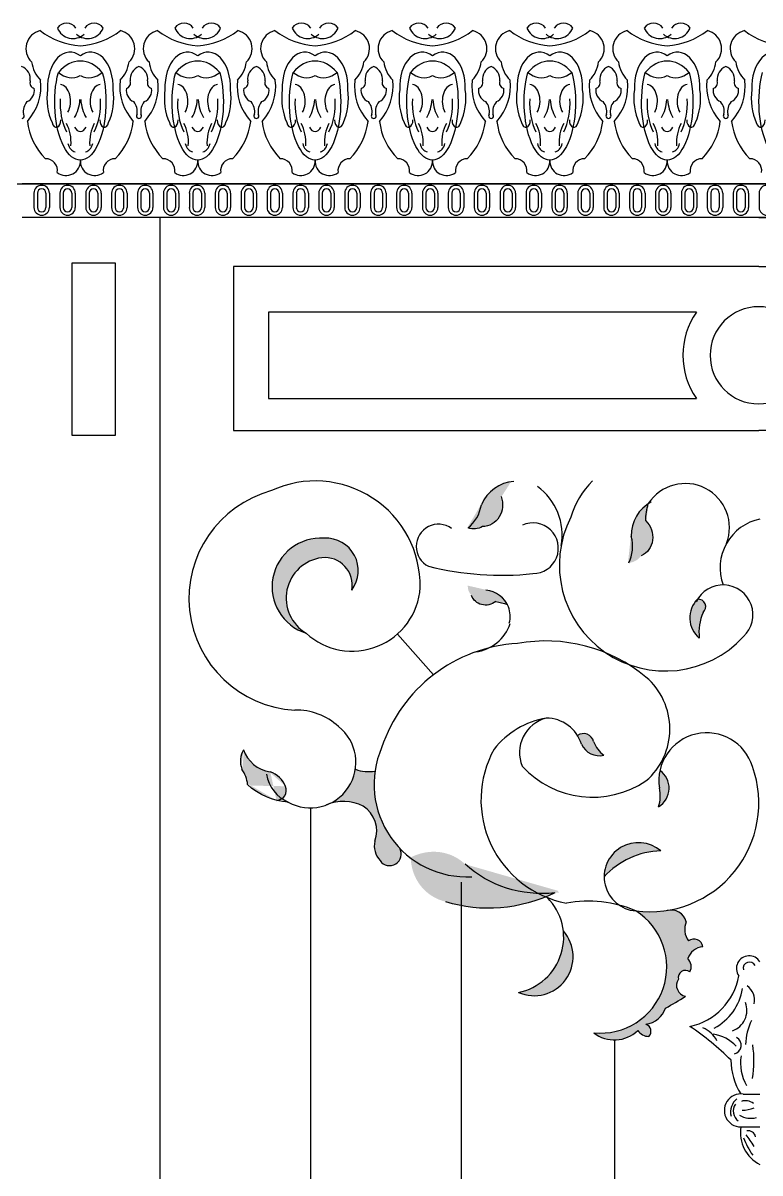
# Model space of a CAD drawing. Extents: x 12262 to 40734, y 30451 to 49613.
# Drawn here: x 16726 to 17111, y 33791 to 34392 of the extents above; entities that cross this region are included whole.
import ezdxf

# ---------------------------------------------------------------- set-up
doc = ezdxf.new("R2010")
doc.units = 0
doc.header["$LTSCALE"] = 0.85
doc.header["$MEASUREMENT"] = 0
doc.layers.get('0').update_dxf_attribs({"linetype": 'CONTINUOUS'})

# ---------------------------------------------------------------- blocks, each defined once
blk = doc.blocks.new('A$C3F570633')
h = blk.add_hatch(color=256)
edge = h.paths.add_edge_path()
edge.add_ellipse((989.29, 2300.04), major_axis=(3.94, -9.88), ratio=0.92634, start_angle=-37.75061, end_angle=6.87371)
edge.add_ellipse((993.53, 2302.64), major_axis=(4.48, -11.24), ratio=0.92634, start_angle=-19.37109, end_angle=88.2081)
edge.add_ellipse((1032.65, 2290.93), major_axis=(12.43, -31.21), ratio=0.92634, start_angle=205.72959, end_angle=221.97048, ccw=False)
edge.add_ellipse((1012.99, 2292.05), major_axis=(8.31, -20.85), ratio=0.92634, start_angle=167.96571, end_angle=222.95137)
edge.add_ellipse((974.37, 2306.81), major_axis=(7.78, -19.53), ratio=0.92634, start_angle=375.87348, end_angle=416.58752, ccw=False)
h = blk.add_hatch(color=256)
edge = h.paths.add_edge_path()
edge.add_ellipse((1068.9, 2281.85), major_axis=(7.66, -7.38), ratio=0.92634, start_angle=-37.75061, end_angle=6.87371)
edge.add_ellipse((1071.69, 2285.96), major_axis=(8.71, -8.39), ratio=0.92634, start_angle=-19.37109, end_angle=88.2081)
edge.add_ellipse((1112.16, 2291.41), major_axis=(24.19, -23.32), ratio=0.92634, start_angle=205.72959, end_angle=221.97048, ccw=False)
edge.add_ellipse((1093.79, 2284.33), major_axis=(16.16, -15.58), ratio=0.92634, start_angle=167.96571, end_angle=222.95137)
edge.add_ellipse((1052.52, 2281.87), major_axis=(15.13, -14.59), ratio=0.92634, start_angle=375.87348, end_angle=416.58752, ccw=False)
for points in [[(910.31, 2274.4, -0.501542), (926, 2257.47, 0.634412), (911.58, 2284.61, 0.889055), (902.16, 2234.91, -0.714869)], [(1109.62, 2245.81, 0.752033), (1106.74, 2252.65, 0.444622), (1107.67, 2232.35, -0.128168)], [(1044.03, 2181.36, -0.065624), (1046.1, 2176.76, 0.358937), (1057.85, 2171.09, -0.162336), (1052.41, 2178.21, 0.538744)], [(913.91, 2145.52, -0.212512), (931.93, 2144.4, -0.358479), (938.01, 2126.07, 0.240693), (940.77, 2115.92, 0.962034), (951.04, 2122.39, -0.230821), (938.16, 2162.79, -0.125173), (927.88, 2163.67, -0.256221)], [(1087.11, 2163.15, 0.093146), (1086.81, 2153.9, -0.144461), (1086.35, 2144.1, 0.539707)], [(1087.55, 2120.96, 0.642192), (1057.96, 2107.43, -0.20785)], [(1052.48, 2025.82, 0.372227), (1075.53, 2026.99, 0.239922), (1081.32, 2023.9, 0.550556), (1079.78, 2030.27, 0.2823), (1090.02, 2038.76, 0.022486), (1100.46, 2044.94, -0.542457), (1096.79, 2053.82, -0.709224), (1102.78, 2057.68, 0.333691), (1101.62, 2064.63, -0.301698), (1109.54, 2070.81, 0.575464), (1102, 2073.9, -0.26272), (1100.84, 2083.94, 0.366095), (1091.99, 2090.03, -0.077535), (1074.44, 2089.6, -0.79377)], [(1013.11, 2046.94, 0.802898), (1036.6, 2079.09, -0.388891)]]:
    blk.add_hatch(color=256).paths.add_polyline_path(points)
h = blk.add_hatch(color=256)
edge = h.paths.add_edge_path()
edge.add_ellipse((993.85, 2259.98), major_axis=(-5.77, -4.71), ratio=0.92634, start_angle=-37.75061, end_angle=6.87371)
edge.add_ellipse((996.47, 2257.7), major_axis=(-6.56, -5.35), ratio=0.92634, start_angle=-19.37109, end_angle=88.2081)
edge.add_ellipse((996.9, 2229.12), major_axis=(-18.21, -14.87), ratio=0.92634, start_angle=205.72959, end_angle=221.97048, ccw=False)
edge.add_ellipse((993.51, 2242.47), major_axis=(-12.17, -9.94), ratio=0.92634, start_angle=167.96571, end_angle=222.95137)
edge.add_ellipse((995.22, 2271.37), major_axis=(-11.4, -9.31), ratio=0.92634, start_angle=375.87348, end_angle=416.58752, ccw=False)
h = blk.add_hatch(color=256)
edge = h.paths.add_edge_path()
edge.add_ellipse((879.99, 2151.49), major_axis=(10.93, -5.34), ratio=0.92634, start_angle=43.6598, end_angle=98.45713, ccw=False)
edge.add_ellipse((885.98, 2152.87), major_axis=(5.24, -2.56), ratio=0.92634, start_angle=303.07827, end_angle=406.39701, ccw=False)
edge.add_ellipse((892.69, 2176.16), major_axis=(28.33, -13.84), ratio=0.92634, start_angle=251.51812, end_angle=283.50856, ccw=False)
edge.add_ellipse((853.39, 2154.95), major_axis=(16.63, -8.12), ratio=0.92634, start_angle=30.11912, end_angle=58.47126)
edge.add_ellipse((880.55, 2167.23), major_axis=(11.65, -5.69), ratio=0.92634, start_angle=174.46621, end_angle=223.97094, ccw=False)
edge.add_ellipse((884.94, 2177.51), major_axis=(14.73, -7.2), ratio=0.92634, start_angle=221.20054, end_angle=288.43217)
h = blk.add_hatch(color=256)
edge = h.paths.add_edge_path()
edge.add_ellipse((1030.54, 2163.84), major_axis=(44.81, 50.26), ratio=0.92634, start_angle=179.45066, end_angle=225.39779, ccw=False)
edge.add_ellipse((966.91, 2094.89), major_axis=(17.64, 19.78), ratio=0.92634, start_angle=-2.353, end_angle=67.31654)
edge.add_ellipse((982.95, 2120.06), major_axis=(18.13, 20.33), ratio=0.92634, start_angle=134.92955, end_angle=206.52284)
edge.add_ellipse((1003.36, 2169.37), major_axis=(53.9, 60.45), ratio=0.92634, start_angle=202.61493, end_angle=245.70773)
for p, q in [((-8.52, 2469.98), (1515.86, 2469.98)), ((1515.86, 2469.98), (753.67, 2469.98)), ((759.83, 2465.2), (759.83, 2457.64)), ((761.61, 2465.2), (761.61, 2457.64)), ((766.1, 2465.2), (766.1, 2457.64)), ((767.88, 2465.2), (767.88, 2457.64)), ((773.37, 2465.2), (773.37, 2457.64)), ((775.15, 2465.2), (775.15, 2457.64)), ((779.64, 2465.2), (779.64, 2457.64)), ((781.42, 2465.2), (781.42, 2457.64)), ((786.91, 2465.2), (786.91, 2457.64)), ((788.69, 2465.2), (788.69, 2457.64)), ((793.18, 2465.2), (793.18, 2457.64)), ((794.96, 2465.2), (794.96, 2457.64)), ((800.45, 2465.2), (800.45, 2457.64)), ((802.23, 2465.2), (802.23, 2457.64)), ((806.72, 2465.2), (806.72, 2457.64)), ((808.5, 2465.2), (808.5, 2457.64)), ((813.99, 2465.2), (813.99, 2457.64)), ((815.77, 2465.2), (815.77, 2457.64)), ((820.26, 2465.2), (820.26, 2457.64)), ((822.04, 2465.2), (822.04, 2457.64)), ((827.53, 2465.2), (827.53, 2457.64)), ((829.31, 2465.2), (829.31, 2457.64)), ((833.8, 2465.2), (833.8, 2457.64)), ((835.58, 2465.2), (835.58, 2457.64)), ((841.07, 2465.2), (841.07, 2457.64)), ((842.85, 2465.2), (842.85, 2457.64)), ((847.34, 2465.2), (847.34, 2457.64)), ((849.12, 2465.2), (849.12, 2457.64)), ((854.61, 2465.2), (854.61, 2457.64)), ((856.39, 2465.2), (856.39, 2457.64)), ((860.88, 2465.2), (860.88, 2457.64)), ((862.66, 2465.2), (862.66, 2457.64)), ((868.15, 2465.2), (868.15, 2457.64)), ((869.93, 2465.2), (869.93, 2457.64)), ((874.42, 2465.2), (874.42, 2457.64)), ((876.2, 2465.2), (876.2, 2457.64)), ((881.69, 2465.2), (881.69, 2457.64)), ((883.47, 2465.2), (883.47, 2457.64)), ((887.96, 2465.2), (887.96, 2457.64)), ((889.74, 2465.2), (889.74, 2457.64)), ((895.23, 2465.2), (895.23, 2457.64)), ((897.01, 2465.2), (897.01, 2457.64)), ((901.5, 2465.2), (901.5, 2457.64)), ((903.28, 2465.2), (903.28, 2457.64)), ((908.77, 2465.2), (908.77, 2457.64)), ((910.55, 2465.2), (910.55, 2457.64)), ((915.04, 2465.2), (915.04, 2457.64)), ((916.82, 2465.2), (916.82, 2457.64)), ((922.31, 2465.2), (922.31, 2457.64)), ((924.09, 2465.2), (924.09, 2457.64)), ((928.58, 2465.2), (928.58, 2457.64)), ((930.36, 2465.2), (930.36, 2457.64)), ((935.84, 2465.2), (935.84, 2457.64)), ((937.63, 2465.2), (937.63, 2457.64)), ((942.12, 2465.2), (942.12, 2457.64)), ((943.9, 2465.2), (943.9, 2457.64)), ((949.38, 2465.2), (949.38, 2457.64)), ((951.17, 2465.2), (951.17, 2457.64)), ((955.66, 2465.2), (955.66, 2457.64)), ((957.44, 2465.2), (957.44, 2457.64)), ((962.92, 2465.2), (962.92, 2457.64)), ((964.71, 2465.2), (964.71, 2457.64)), ((969.2, 2465.2), (969.2, 2457.64)), ((970.98, 2465.2), (970.98, 2457.64)), ((976.46, 2465.2), (976.46, 2457.64)), ((978.24, 2465.2), (978.24, 2457.64)), ((982.74, 2465.2), (982.74, 2457.64)), ((984.52, 2465.2), (984.52, 2457.64)), ((990, 2465.2), (990, 2457.64)), ((991.78, 2465.2), (991.78, 2457.64)), ((996.28, 2465.2), (996.28, 2457.64)), ((998.06, 2465.2), (998.06, 2457.64)), ((1003.54, 2465.2), (1003.54, 2457.64)), ((1005.32, 2465.2), (1005.32, 2457.64)), ((1009.82, 2465.2), (1009.82, 2457.64)), ((1011.6, 2465.2), (1011.6, 2457.64)), ((1017.08, 2465.2), (1017.08, 2457.64)), ((1018.86, 2465.2), (1018.86, 2457.64)), ((1023.36, 2465.2), (1023.36, 2457.64)), ((1025.14, 2465.2), (1025.14, 2457.64)), ((1030.62, 2465.2), (1030.62, 2457.64)), ((1032.4, 2465.2), (1032.4, 2457.64)), ((1036.9, 2465.2), (1036.9, 2457.64)), ((1038.68, 2465.2), (1038.68, 2457.64)), ((1044.16, 2465.2), (1044.16, 2457.64)), ((1045.94, 2465.2), (1045.94, 2457.64)), ((1050.44, 2465.2), (1050.44, 2457.64)), ((1052.22, 2465.2), (1052.22, 2457.64)), ((1057.7, 2465.2), (1057.7, 2457.64)), ((1059.48, 2465.2), (1059.48, 2457.64)), ((1063.98, 2465.2), (1063.98, 2457.64)), ((1065.76, 2465.2), (1065.76, 2457.64)), ((1071.24, 2465.2), (1071.24, 2457.64)), ((1073.02, 2465.2), (1073.02, 2457.64)), ((1077.51, 2465.2), (1077.51, 2457.64)), ((1079.3, 2465.2), (1079.3, 2457.64)), ((1084.78, 2465.2), (1084.78, 2457.64)), ((1086.56, 2465.2), (1086.56, 2457.64)), ((1091.05, 2465.2), (1091.05, 2457.64)), ((1092.84, 2465.2), (1092.84, 2457.64)), ((1098.32, 2465.2), (1098.32, 2457.64)), ((1100.1, 2465.2), (1100.1, 2457.64)), ((1104.59, 2465.2), (1104.59, 2457.64)), ((1106.38, 2465.2), (1106.38, 2457.64)), ((1111.86, 2465.2), (1111.86, 2457.64)), ((1113.64, 2465.2), (1113.64, 2457.64)), ((1118.13, 2465.2), (1118.13, 2457.64)), ((1119.92, 2465.2), (1119.92, 2457.64)), ((1125.4, 2465.2), (1125.4, 2457.64)), ((1127.18, 2465.2), (1127.18, 2457.64)), ((1131.67, 2465.2), (1131.67, 2457.64)), ((1133.45, 2465.2), (1133.45, 2457.64)), ((1138.94, 2465.2), (1138.94, 2457.64)), ((1508.01, 2452.47), (753.67, 2452.47)), ((1515.86, 2452.47), (753.67, 2452.47)), ((1138.73, 2452.47), (769.44, 2452.47)), ((825.56, 2452.47), (825.56, 1356.78)), ((1138.73, 2452.47), (1508.01, 2452.47)), ((802.46, 2428.52), (779.59, 2428.52)), ((779.59, 2428.52), (779.59, 2338.5)), ((802.46, 2338.5), (802.46, 2428.52)), ((1138.73, 2426.7), (864.15, 2426.7)), ((864.15, 2426.7), (864.15, 2341.03)), ((1138.73, 2426.7), (1413.3, 2426.7)), ((1106.16, 2402.9), (882.41, 2402.9)), ((882.41, 2402.9), (882.41, 2357.69)), ((882.41, 2357.69), (1106.16, 2357.69)), ((864.15, 2341.03), (1138.73, 2341.03)), ((1413.3, 2341.03), (1138.73, 2341.03)), ((779.59, 2338.5), (802.46, 2338.5)), ((968.74, 2213.18), (949.86, 2234.47)), ((904.35, 2143.52), (904.35, 1422.48)), ((983.14, 2104.55), (983.14, 1536.58)), ((1063.33, 2022.1), (1063.33, 1579.16)), ((1130.63, 1993.77), (1139.4, 1993.77)), ((1130.63, 1976.64), (1139.4, 1976.64))]:
    blk.add_line(p, q)
for centre, radius, start, end in [((776.93, 2548.47), 5.7, 31.90098, 148.09902), ((780.19, 2554.84), 8.77, 202.46916, 312.00275), ((787.96, 2554.84), 8.77, 227.99725, 337.53084), ((791.22, 2548.47), 5.7, 31.90098, 148.09902), ((838.3, 2548.47), 5.7, 31.90098, 148.09902), ((841.56, 2554.84), 8.77, 202.46916, 312.00275), ((849.33, 2554.84), 8.77, 227.99725, 337.53084), ((852.59, 2548.47), 5.7, 31.90098, 148.09902), ((899.66, 2548.47), 5.7, 31.90098, 148.09902), ((902.92, 2554.84), 8.77, 202.46916, 312.00275), ((910.69, 2554.84), 8.77, 227.99725, 337.53084), ((913.95, 2548.47), 5.7, 31.90098, 148.09902), ((961.03, 2548.47), 5.7, 31.90098, 148.09902), ((964.29, 2554.84), 8.77, 202.46916, 312.00275), ((972.05, 2554.84), 8.77, 227.99725, 337.53084), ((975.31, 2548.47), 5.7, 31.90098, 148.09902), ((1022.39, 2548.47), 5.7, 31.90098, 148.09902), ((1025.65, 2554.84), 8.77, 202.46916, 312.00275), ((1033.42, 2554.84), 8.77, 227.99725, 337.53084), ((1036.68, 2548.47), 5.7, 31.90098, 148.09902), ((1083.76, 2548.47), 5.7, 31.90098, 148.09902), ((1087.02, 2554.84), 8.77, 202.46916, 312.00275), ((1094.78, 2554.84), 8.77, 227.99725, 337.53084), ((1098.04, 2548.47), 5.7, 31.90098, 148.09902), ((765.26, 2540.79), 9.64, 102.97803, 226.49403), ((786.67, 2580.87), 38.7, 232.4677, 266.15791), ((781.49, 2580.87), 38.7, 273.84209, 307.5323), ((802.89, 2540.79), 9.64, 313.50597, 77.02197), ((826.63, 2540.79), 9.64, 102.97803, 226.49403), ((848.04, 2580.87), 38.7, 232.4677, 266.15791), ((842.85, 2580.87), 38.7, 273.84209, 307.5323), ((864.26, 2540.79), 9.64, 313.50597, 77.02197), ((887.99, 2540.79), 9.64, 102.97803, 226.49403), ((909.4, 2580.87), 38.7, 232.4677, 266.15791), ((904.21, 2580.87), 38.7, 273.84209, 307.5323), ((925.62, 2540.79), 9.64, 313.50597, 77.02197), ((949.35, 2540.79), 9.64, 102.97803, 226.49403), ((970.76, 2580.87), 38.7, 232.4677, 266.15791), ((965.58, 2580.87), 38.7, 273.84209, 307.5323), ((986.99, 2540.79), 9.64, 313.50597, 77.02197), ((1010.72, 2540.79), 9.64, 102.97803, 226.49403), ((1032.13, 2580.87), 38.7, 232.4677, 266.15791), ((1026.94, 2580.87), 38.7, 273.84209, 307.5323), ((1048.35, 2540.79), 9.64, 313.50597, 77.02197), ((1072.08, 2540.79), 9.64, 102.97803, 226.49403), ((1093.49, 2580.87), 38.7, 232.4677, 266.15791), ((1088.31, 2580.87), 38.7, 273.84209, 307.5323), ((1109.72, 2540.79), 9.64, 313.50597, 77.02197), ((1133.45, 2540.79), 9.64, 102.97803, 226.49403), ((1154.86, 2580.87), 38.7, 232.4677, 266.15791), ((774.69, 2535.79), 16.19, 187.06632, 225.19005), ((793.46, 2535.79), 16.19, 314.80995, 352.93368), ((836.06, 2535.79), 16.19, 187.06632, 225.19005), ((854.83, 2535.79), 16.19, 314.80995, 352.93368), ((897.42, 2535.79), 16.19, 187.06632, 225.19005), ((916.19, 2535.79), 16.19, 314.80995, 352.93368), ((958.79, 2535.79), 16.19, 187.06632, 225.19005), ((977.56, 2535.79), 16.19, 314.80995, 352.93368), ((1020.15, 2535.79), 16.19, 187.06632, 225.19005), ((1038.92, 2535.79), 16.19, 314.80995, 352.93368), ((1081.51, 2535.79), 16.19, 187.06632, 225.19005), ((1100.29, 2535.79), 16.19, 314.80995, 352.93368), ((1142.88, 2535.79), 16.19, 187.06632, 225.19005), ((750.61, 2524.62), 7.33, 353.92252, 67.87828), ((817.5, 2524.62), 7.33, 112.12172, 186.07748), ((811.98, 2524.62), 7.33, 353.92252, 67.87828), ((878.87, 2524.62), 7.33, 112.12172, 186.07748), ((873.34, 2524.62), 7.33, 353.92252, 67.87828), ((940.23, 2524.62), 7.33, 112.12172, 186.07748), ((934.71, 2524.62), 7.33, 353.92252, 67.87828), ((1001.6, 2524.62), 7.33, 112.12172, 186.07748), ((996.07, 2524.62), 7.33, 353.92252, 67.87828), ((1062.96, 2524.62), 7.33, 112.12172, 186.07748), ((1057.44, 2524.62), 7.33, 353.92252, 67.87828), ((1124.33, 2524.62), 7.33, 112.12172, 186.07748), ((1118.8, 2524.62), 7.33, 353.92252, 67.87828), ((736.25, 2521.04), 27.23, 317.70827, 6.88928), ((760.74, 2522.85), 3, 160.61087, 255.02254), ((831.91, 2521.04), 27.23, 173.11072, 222.29173), ((807.38, 2522.85), 3, 284.97746, 19.38913), ((797.61, 2521.04), 27.23, 317.70827, 6.88928), ((822.1, 2522.85), 3, 160.61087, 255.02254), ((893.27, 2521.04), 27.23, 173.11072, 222.29173), ((868.75, 2522.85), 3, 284.97746, 19.38913), ((858.98, 2521.04), 27.23, 317.70827, 6.88928), ((883.47, 2522.85), 3, 160.61087, 255.02254), ((954.64, 2521.04), 27.23, 173.11072, 222.29173), ((930.11, 2522.85), 3, 284.97746, 19.38913), ((920.34, 2521.04), 27.23, 317.70827, 6.88928), ((944.83, 2522.85), 3, 160.61087, 255.02254), ((1016, 2521.04), 27.23, 173.11072, 222.29173), ((991.48, 2522.85), 3, 284.97746, 19.38913), ((981.7, 2521.04), 27.23, 317.70827, 6.88928), ((1006.19, 2522.85), 3, 160.61087, 255.02254), ((1077.37, 2521.04), 27.23, 173.11072, 222.29173), ((1052.84, 2522.85), 3, 284.97746, 19.38913), ((1043.07, 2521.04), 27.23, 317.70827, 6.88928), ((1067.56, 2522.85), 3, 160.61087, 255.02254), ((1138.73, 2521.04), 27.23, 173.11072, 222.29173), ((1114.2, 2522.85), 3, 284.97746, 19.38913), ((1104.43, 2521.04), 27.23, 317.70827, 6.88928), ((1128.92, 2522.85), 3, 160.61087, 255.02254), ((753.64, 2518.92), 6.41, 292.96032, 9.29959), ((814.48, 2518.92), 6.41, 170.70041, 247.03968), ((815, 2518.92), 6.41, 292.96032, 9.29959), ((875.84, 2518.92), 6.41, 170.70041, 247.03968), ((876.37, 2518.92), 6.41, 292.96032, 9.29959), ((937.21, 2518.92), 6.41, 170.70041, 247.03968), ((937.73, 2518.92), 6.41, 292.96032, 9.29959), ((998.57, 2518.92), 6.41, 170.70041, 247.03968), ((999.1, 2518.92), 6.41, 292.96032, 9.29959), ((1059.94, 2518.92), 6.41, 170.70041, 247.03968), ((1060.46, 2518.92), 6.41, 292.96032, 9.29959), ((1121.3, 2518.92), 6.41, 170.70041, 247.03968), ((1121.83, 2518.92), 6.41, 292.96032, 9.29959), ((762.36, 2507.82), 8.11, 140.08673, 189.80139), ((805.76, 2507.82), 8.11, 350.19861, 39.91327), ((823.72, 2507.82), 8.11, 140.08673, 189.80139), ((867.13, 2507.82), 8.11, 350.19861, 39.91327), ((885.08, 2507.82), 8.11, 140.08673, 189.80139), ((928.49, 2507.82), 8.11, 350.19861, 39.91327), ((946.45, 2507.82), 8.11, 140.08673, 189.80139), ((989.86, 2507.82), 8.11, 350.19861, 39.91327), ((1007.81, 2507.82), 8.11, 140.08673, 189.80139), ((1051.22, 2507.82), 8.11, 350.19861, 39.91327), ((1069.18, 2507.82), 8.11, 140.08673, 189.80139), ((1112.59, 2507.82), 8.11, 350.19861, 39.91327), ((1130.54, 2507.82), 8.11, 140.08673, 189.80139), ((753.38, 2505.55), 1.33, 282.74398, 41.84746), ((814.74, 2505.55), 1.33, 138.15254, 41.84746), ((876.11, 2505.55), 1.33, 138.15254, 41.84746), ((937.47, 2505.55), 1.33, 138.15254, 41.84746), ((998.83, 2505.55), 1.33, 138.15254, 41.84746), ((1060.2, 2505.55), 1.33, 138.15254, 41.84746), ((1121.56, 2505.55), 1.33, 138.15254, 41.84746), ((788.99, 2506.48), 32.82, 186.58569, 225.25479), ((779.16, 2506.48), 32.82, 314.74521, 353.41431), ((850.36, 2506.48), 32.82, 186.58569, 225.25479), ((840.53, 2506.48), 32.82, 314.74521, 353.41431), ((911.72, 2506.48), 32.82, 186.58569, 225.25479), ((901.89, 2506.48), 32.82, 314.74521, 353.41431), ((973.09, 2506.48), 32.82, 186.58569, 225.25479), ((963.26, 2506.48), 32.82, 314.74521, 353.41431), ((1034.45, 2506.48), 32.82, 186.58569, 225.25479), ((1024.62, 2506.48), 32.82, 314.74521, 353.41431), ((1095.82, 2506.48), 32.82, 186.58569, 225.25479), ((1085.99, 2506.48), 32.82, 314.74521, 353.41431), ((1157.18, 2506.48), 32.82, 186.58569, 225.25479), ((765.86, 2476.92), 6.26, 350.76864, 89.73852), ((776.59, 2481.88), 7.51, 232.67562, 4.01337), ((791.57, 2481.88), 7.51, 175.98663, 307.32438), ((802.29, 2476.92), 6.26, 90.26148, 189.23136), ((827.23, 2476.92), 6.26, 350.76864, 89.73852), ((837.95, 2481.88), 7.51, 232.67562, 4.01337), ((852.93, 2481.88), 7.51, 175.98663, 307.32438), ((863.66, 2476.92), 6.26, 90.26148, 189.23136), ((888.59, 2476.92), 6.26, 350.76864, 89.73852), ((899.32, 2481.88), 7.51, 232.67562, 4.01337), ((914.3, 2481.88), 7.51, 175.98663, 307.32438), ((925.02, 2476.92), 6.26, 90.26148, 189.23136), ((949.96, 2476.92), 6.26, 350.76864, 89.73852), ((960.68, 2481.88), 7.51, 232.67562, 4.01337), ((975.66, 2481.88), 7.51, 175.98663, 307.32438), ((986.39, 2476.92), 6.26, 90.26148, 189.23136), ((1011.32, 2476.92), 6.26, 350.76864, 89.73852), ((1022.05, 2481.88), 7.51, 232.67562, 4.01337), ((1037.02, 2481.88), 7.51, 175.98663, 307.32438), ((1047.75, 2476.92), 6.26, 90.26148, 189.23136), ((1072.68, 2476.92), 6.26, 350.76864, 89.73852), ((1083.41, 2481.88), 7.51, 232.67562, 4.01337), ((1098.39, 2481.88), 7.51, 175.98663, 307.32438), ((1109.12, 2476.92), 6.26, 90.26148, 189.23136), ((1134.05, 2476.92), 6.26, 350.76864, 89.73852), ((763.86, 2465.2), 4.03, 0, 180), ((763.86, 2465.2), 2.25, 0, 180), ((777.4, 2465.2), 4.03, 0, 180), ((777.4, 2465.2), 2.25, 0, 180), ((790.94, 2465.2), 4.03, 0, 180), ((790.94, 2465.2), 2.25, 0, 180), ((804.48, 2465.2), 4.03, 0, 180), ((804.48, 2465.2), 2.25, 0, 180), ((818.01, 2465.2), 4.03, 0, 180), ((818.01, 2465.2), 2.25, 0, 180), ((831.55, 2465.2), 4.03, 0, 180), ((831.55, 2465.2), 2.25, 0, 180), ((845.09, 2465.2), 4.03, 0, 180), ((845.09, 2465.2), 2.25, 0, 180), ((858.63, 2465.2), 4.03, 0, 180), ((858.63, 2465.2), 2.25, 0, 180), ((872.17, 2465.2), 4.03, 0, 180), ((872.17, 2465.2), 2.25, 0, 180), ((885.71, 2465.2), 4.03, 0, 180), ((885.71, 2465.2), 2.25, 0, 180), ((899.25, 2465.2), 4.03, 0, 180), ((899.25, 2465.2), 2.25, 0, 180), ((912.79, 2465.2), 4.03, 0, 180), ((912.79, 2465.2), 2.25, 0, 180), ((926.33, 2465.2), 4.03, 0, 180), ((926.33, 2465.2), 2.25, 0, 180), ((939.87, 2465.2), 4.03, 0, 180), ((939.87, 2465.2), 2.25, 0, 180), ((953.41, 2465.2), 4.03, 0, 180), ((953.41, 2465.2), 2.25, 0, 180), ((966.95, 2465.2), 4.03, 0, 180), ((966.95, 2465.2), 2.25, 0, 180), ((980.49, 2465.2), 4.03, 0, 180), ((980.49, 2465.2), 2.25, 0, 180), ((994.03, 2465.2), 4.03, 0, 180), ((994.03, 2465.2), 2.25, 0, 180), ((1007.57, 2465.2), 4.03, 0, 180), ((1007.57, 2465.2), 2.25, 0, 180), ((1021.11, 2465.2), 4.03, 0, 180), ((1021.11, 2465.2), 2.25, 0, 180), ((1034.65, 2465.2), 4.03, 0, 180), ((1034.65, 2465.2), 2.25, 0, 180), ((1048.19, 2465.2), 4.03, 0, 180), ((1048.19, 2465.2), 2.25, 0, 180), ((1061.73, 2465.2), 4.03, 0, 180), ((1061.73, 2465.2), 2.25, 0, 180), ((1075.27, 2465.2), 4.03, 0, 180), ((1075.27, 2465.2), 2.25, 0, 180), ((1088.81, 2465.2), 4.03, 0, 180), ((1088.81, 2465.2), 2.25, 0, 180), ((1102.35, 2465.2), 4.03, 0, 180), ((1102.35, 2465.2), 2.25, 0, 180), ((1115.89, 2465.2), 4.03, 0, 180), ((1115.89, 2465.2), 2.25, 0, 180), ((1129.43, 2465.2), 4.03, 0, 180), ((1129.43, 2465.2), 2.25, 0, 180), ((1142.97, 2465.2), 4.03, 0, 180), ((763.86, 2457.64), 4.03, 180, 0), ((763.86, 2457.64), 2.25, 180, 0), ((777.4, 2457.64), 4.03, 180, 0), ((777.4, 2457.64), 2.25, 180, 0), ((790.94, 2457.64), 4.03, 180, 0), ((790.94, 2457.64), 2.25, 180, 0), ((804.48, 2457.64), 4.03, 180, 0), ((804.48, 2457.64), 2.25, 180, 0), ((818.01, 2457.64), 4.03, 180, 0), ((818.01, 2457.64), 2.25, 180, 0), ((831.55, 2457.64), 4.03, 180, 0), ((831.55, 2457.64), 2.25, 180, 0), ((845.09, 2457.64), 4.03, 180, 0), ((845.09, 2457.64), 2.25, 180, 0), ((858.63, 2457.64), 4.03, 180, 0), ((858.63, 2457.64), 2.25, 180, 0), ((872.17, 2457.64), 4.03, 180, 0), ((872.17, 2457.64), 2.25, 180, 0), ((885.71, 2457.64), 4.03, 180, 0), ((885.71, 2457.64), 2.25, 180, 0), ((899.25, 2457.64), 4.03, 180, 0), ((899.25, 2457.64), 2.25, 180, 0), ((912.79, 2457.64), 4.03, 180, 0), ((912.79, 2457.64), 2.25, 180, 0), ((926.33, 2457.64), 4.03, 180, 0), ((926.33, 2457.64), 2.25, 180, 0), ((939.87, 2457.64), 4.03, 180, 0), ((939.87, 2457.64), 2.25, 180, 0), ((953.41, 2457.64), 4.03, 180, 0), ((953.41, 2457.64), 2.25, 180, 0), ((966.95, 2457.64), 4.03, 180, 0), ((966.95, 2457.64), 2.25, 180, 0), ((980.49, 2457.64), 4.03, 180, 0), ((980.49, 2457.64), 2.25, 180, 0), ((994.03, 2457.64), 4.03, 180, 0), ((994.03, 2457.64), 2.25, 180, 0), ((1007.57, 2457.64), 4.03, 180, 0), ((1007.57, 2457.64), 2.25, 180, 0), ((1021.11, 2457.64), 4.03, 180, 0), ((1021.11, 2457.64), 2.25, 180, 0), ((1034.65, 2457.64), 4.03, 180, 0), ((1034.65, 2457.64), 2.25, 180, 0), ((1048.19, 2457.64), 4.03, 180, 0), ((1048.19, 2457.64), 2.25, 180, 0), ((1061.73, 2457.64), 4.03, 180, 0), ((1061.73, 2457.64), 2.25, 180, 0), ((1075.27, 2457.64), 4.03, 180, 0), ((1075.27, 2457.64), 2.25, 180, 0), ((1088.81, 2457.64), 4.03, 180, 0), ((1088.81, 2457.64), 2.25, 180, 0), ((1102.35, 2457.64), 4.03, 180, 0), ((1102.35, 2457.64), 2.25, 180, 0), ((1115.89, 2457.64), 4.03, 180, 0), ((1115.89, 2457.64), 2.25, 180, 0), ((1129.43, 2457.64), 4.03, 180, 0), ((1129.43, 2457.64), 2.25, 180, 0), ((1142.97, 2457.64), 4.03, 180, 0), ((1138.73, 2380.3), 39.64, 145.22979, 214.77021), ((1138.73, 2380.3), 25.41, 90, 270), ((1138.73, 2380.3), 25.41, 270, 90), ((906.95, 2259.73), 54.82, 358.95131, 114.7975), ((1081.16, 2284.1), 42.22, 133.86013, 164.15899), ((1100.36, 2290.14), 23.07, 338.85068, 147.05765), ((899.39, 2253.06), 58.51, 105.2915, 266.81748), ((1020.75, 2279.35), 13.25, 269.53077, 114.90708), ((1089.89, 2270.5), 55.38, 153.01513, 317.56409), ((1144.68, 2269.05), 26.13, 101.65794, 199.85845), ((971.34, 2280.28), 11.64, 53.86775, 242.90041), ((909.8, 2259.2), 25.47, 85.98053, 252.53598), ((912.4, 2267.65), 16.98, 323.19212, 92.75833), ((912.99, 2253.26), 21.31, 97.20875, 239.44792), ((911.84, 2260.08), 14.39, 349.55619, 96.0989), ((1004.1, 2421.95), 156.73, 255.94637, 276.05898), ((926.26, 2261.09), 35.58, 227.37075, 356.18967), ((1120.1, 2244.55), 15.62, 313.03907, 154.1688), ((1116.37, 2242.92), 13.69, 134.67707, 230.56101), ((1107.2, 2248.81), 3.86, 308.94302, 96.72045), ((1134.48, 2235.34), 26.97, 157.1492, 186.36378), ((1017.22, 2150.02), 79.62, 93.26616, 161.75661), ((1027.38, 2148.6), 82.24, 50.39277, 100.28995), ((1056.53, 2184.79), 35.77, 310.59957, 49.40043), ((897.16, 2162.49), 32.17, 47.02027, 91.81717), ((1035.44, 2146.34), 44.83, 100.04739, 141.44203), ((1032.32, 2172.43), 18.65, 104.57618, 202.51908), ((1027.62, 2171.18), 19.31, 16.80922, 90), ((904.35, 2167.33), 23.81, 240.82398, 51.73927), ((1047.18, 2177.02), 5.36, 12.77723, 126.03048), ((1111.56, 2157.73), 25.05, 17.18138, 188.79315), ((986.03, 2155.79), 48.38, 156.67525, 273.18747), ((1048.51, 2147.68), 54.98, 151.0611, 259.17825), ((1055.42, 2181.05), 10.26, 204.72532, 283.70499), ((1065.81, 2182.8), 14.16, 198.92388, 235.8069), ((900.05, 2163.84), 18.78, 188.25104, 247.10117), ((934.75, 2183.44), 20.93, 250.83079, 279.36999), ((1051.87, 2198.91), 49.83, 222.42567, 304.09041), ((1081.83, 2146.06), 56.95, 262.54384, 19.56402), ((1080.48, 2153.87), 11.4, 301.01097, 54.43515), ((1069.97, 2149.78), 17.34, 340.88023, 13.76078), ((921.66, 2124.72), 22.2, 62.44539, 113.79436), ((923.83, 2131.54), 15.2, 338.88576, 57.77251), ((949.31, 2123.7), 11.55, 168.15286, 222.28605), ((1075.85, 2107.43), 17.89, 49.16699, 265.49278), ((945.78, 2119.35), 6.07, 214.38218, 29.948), ((1088.33, 2080.15), 40.82, 91.10002, 138.06697), ((1007.31, 2075.83), 29.47, 281.34748, 44.7308), ((1049.67, 2032.65), 62.1, 66.49261, 100.66364), ((1056.03, 2060.27), 34.63, 264.11486, 57.88087), ((1092.82, 2081.75), 8.32, 15.25257, 103.70291), ((1110.32, 2079.95), 10.28, 157.14907, 216.02954), ((1021.3, 2065.61), 20.39, 246.32691, 41.3706), ((1110.23, 2061.75), 9.08, 94.36473, 161.51857), ((1104.87, 2070.17), 4.71, 7.87743, 127.55299), ((1097.57, 2060.39), 5.87, 332.56362, 46.37726), ((1133.72, 2059.46), 6.65, 31.38031, 215.86795), ((1100.46, 2054.7), 3.78, 52.11013, 193.49084), ((1133.9, 2059.58), 3.25, 25.13929, 193.7185), ((1101.51, 2050.58), 5.73, 145.50931, 259.42103), ((1095.79, 2061.49), 33.08, 282.19883, 349.684), ((1102.41, 2053.2), 28.12, 297.70242, 351.28317), ((1127.75, 2043.11), 8.8, 346.44093, 55.65653), ((1026.59, 2157.82), 134.9, 298.04755, 303.20017), ((1121.23, 2037.56), 11.33, 289.41371, 20.8321), ((1077.98, 2042.87), 12.72, 278.13979, 341.19736), ((1078.54, 2026.6), 3.88, 315.97042, 71.31143), ((1012.52, 1896.99), 160.05, 45.72025, 55.67111), ((1103.47, 2014.54), 15.22, 27.95072, 66.43195), ((1162.87, 2018.4), 31.08, 153.52661, 177.61438), ((1063.33, 2039.74), 17.64, 232.0556, 313.72209), ((1081.46, 2031.14), 7.24, 214.97005, 268.936), ((1112.16, 2005.08), 20.19, 42.79698, 82.06713), ((1125.04, 2019.27), 4.54, 283.16639, 62.27667), ((1085.24, 2011.24), 51.02, 349.49294, 9.33751), ((1157.26, 2011.57), 33.01, 180, 212.46318), ((1154.19, 2010.25), 24.95, 171.88307, 208.97035), ((1129.42, 1985.2), 8.65, 81.91518, 278.08482), ((1133.18, 1984.31), 9.15, 129.75089, 193.35943), ((1131.72, 1984.8), 6.3, 144.25823, 234.29768), ((1131.83, 1983.7), 6.58, 51.3114, 109.24382), ((1128.47, 2009.37), 24.17, 273.68641, 288.92065), ((1134.6, 1992.17), 11.09, 238.26236, 285.48874), ((1147.9, 1973.56), 18.72, 170.81798, 243.00293), ((1133.26, 1970.71), 3.84, 10.81458, 100.78338), ((1175.35, 1988.66), 48.02, 201.72134, 214.10204), ((1090.4, 1939.78), 53.07, 30.1134, 38.07305)]:
    blk.add_arc(centre, radius, start, end)
for centre, major_axis, ratio, start_param, end_param in [((778.71, 2520.67), (0, 18.28), 0.645366, -0.472261, 1.636941), ((789.45, 2520.67), (0, 18.28), 0.645366, 4.646244, 6.755447), ((840.08, 2520.67), (0, 18.28), 0.645366, -0.472261, 1.636941), ((850.81, 2520.67), (0, 18.28), 0.645366, 4.646244, 6.755447), ((901.44, 2520.67), (0, 18.28), 0.645366, -0.472261, 1.636941), ((912.17, 2520.67), (0, 18.28), 0.645366, 4.646244, 6.755447), ((962.8, 2520.67), (0, 18.28), 0.645366, -0.472261, 1.636941), ((973.54, 2520.67), (0, 18.28), 0.645366, 4.646244, 6.755447), ((1024.17, 2520.67), (0, 18.28), 0.645366, -0.472261, 1.636941), ((1034.9, 2520.67), (0, 18.28), 0.645366, 4.646244, 6.755447), ((1085.53, 2520.67), (0, 18.28), 0.645366, -0.472261, 1.636941), ((1096.27, 2520.67), (0, 18.28), 0.645366, 4.646244, 6.755447), ((1146.9, 2520.67), (0, 18.28), 0.645366, -0.472261, 1.636941), ((784.08, 2504.52), (0, 29.74), 0.645366, -0.641892, 0.641892), ((845.44, 2504.52), (0, 29.74), 0.645366, -0.641892, 0.641892), ((906.81, 2504.52), (0, 29.74), 0.645366, -0.641892, 0.641892), ((968.17, 2504.52), (0, 29.74), 0.645366, -0.641892, 0.641892), ((1029.54, 2504.52), (0, 29.74), 0.645366, -0.641892, 0.641892), ((1090.9, 2504.52), (0, 29.74), 0.645366, -0.641892, 0.641892), ((779.61, 2548.2), (0, 22.64), 0.645366, 2.63987, 3.452083), ((788.54, 2548.2), (0, 22.64), 0.645366, 2.831102, 3.643315), ((840.98, 2548.2), (0, 22.64), 0.645366, 2.63987, 3.452083), ((849.91, 2548.2), (0, 22.64), 0.645366, 2.831102, 3.643315), ((902.34, 2548.2), (0, 22.64), 0.645366, 2.63987, 3.452083), ((911.27, 2548.2), (0, 22.64), 0.645366, 2.831102, 3.643315), ((963.71, 2548.2), (0, 22.64), 0.645366, 2.63987, 3.452083), ((972.64, 2548.2), (0, 22.64), 0.645366, 2.831102, 3.643315), ((1025.07, 2548.2), (0, 22.64), 0.645366, 2.63987, 3.452083), ((1034, 2548.2), (0, 22.64), 0.645366, 2.831102, 3.643315), ((1086.44, 2548.2), (0, 22.64), 0.645366, 2.63987, 3.452083), ((1095.36, 2548.2), (0, 22.64), 0.645366, 2.831102, 3.643315), ((773.29, 2513.29), (0, 8.77), 0.645366, 3.988278, 6.213587), ((794.87, 2513.29), (0, 8.77), 0.645366, 0.069598, 2.294907), ((834.65, 2513.29), (0, 8.77), 0.645366, 3.988278, 6.213587), ((856.23, 2513.29), (0, 8.77), 0.645366, 0.069598, 2.294907), ((896.01, 2513.29), (0, 8.77), 0.645366, 3.988278, 6.213587), ((917.6, 2513.29), (0, 8.77), 0.645366, 0.069598, 2.294907), ((957.38, 2513.29), (0, 8.77), 0.645366, 3.988278, 6.213587), ((978.96, 2513.29), (0, 8.77), 0.645366, 0.069598, 2.294907), ((1018.74, 2513.29), (0, 8.77), 0.645366, 3.988278, 6.213587), ((1040.33, 2513.29), (0, 8.77), 0.645366, 0.069598, 2.294907), ((1080.11, 2513.29), (0, 8.77), 0.645366, 3.988278, 6.213587), ((1101.69, 2513.29), (0, 8.77), 0.645366, 0.069598, 2.294907), ((780.81, 2514.88), (0, 21.97), 0.645366, 1.360621, 2.195389), ((787.35, 2514.88), (0, 21.97), 0.645366, 4.087796, 4.922564), ((842.17, 2514.88), (0, 21.97), 0.645366, 1.360621, 2.195389), ((848.71, 2514.88), (0, 21.97), 0.645366, 4.087796, 4.922564), ((903.53, 2514.88), (0, 21.97), 0.645366, 1.360621, 2.195389), ((910.08, 2514.88), (0, 21.97), 0.645366, 4.087796, 4.922564), ((964.9, 2514.88), (0, 21.97), 0.645366, 1.360621, 2.195389), ((971.44, 2514.88), (0, 21.97), 0.645366, 4.087796, 4.922564), ((1026.26, 2514.88), (0, 21.97), 0.645366, 1.360621, 2.195389), ((1032.81, 2514.88), (0, 21.97), 0.645366, 4.087796, 4.922564), ((1087.63, 2514.88), (0, 21.97), 0.645366, 1.360621, 2.195389), ((1094.17, 2514.88), (0, 21.97), 0.645366, 4.087796, 4.922564), ((1148.99, 2514.88), (0, 21.97), 0.645366, 1.360621, 2.195389), ((788.99, 2511.99), (0, 23.96), 0.645366, 1.468828, 2.234784), ((773.73, 2515.63), (0, 15.78), 0.645366, 3.949028, 4.614916), ((794.43, 2515.63), (0, 15.78), 0.645366, 1.668269, 2.334157), ((779.17, 2511.99), (0, 23.96), 0.645366, 4.048401, 4.814358), ((850.35, 2511.99), (0, 23.96), 0.645366, 1.468828, 2.234784), ((835.09, 2515.63), (0, 15.78), 0.645366, 3.949028, 4.614916), ((855.79, 2515.63), (0, 15.78), 0.645366, 1.668269, 2.334157), ((840.53, 2511.99), (0, 23.96), 0.645366, 4.048401, 4.814358), ((911.72, 2511.99), (0, 23.96), 0.645366, 1.468828, 2.234784), ((896.46, 2515.63), (0, 15.78), 0.645366, 3.949028, 4.614916), ((917.16, 2515.63), (0, 15.78), 0.645366, 1.668269, 2.334157), ((901.89, 2511.99), (0, 23.96), 0.645366, 4.048401, 4.814358), ((973.08, 2511.99), (0, 23.96), 0.645366, 1.468828, 2.234784), ((957.82, 2515.63), (0, 15.78), 0.645366, 3.949028, 4.614916), ((978.52, 2515.63), (0, 15.78), 0.645366, 1.668269, 2.334157), ((963.26, 2511.99), (0, 23.96), 0.645366, 4.048401, 4.814358), ((1034.45, 2511.99), (0, 23.96), 0.645366, 1.468828, 2.234784), ((1019.19, 2515.63), (0, 15.78), 0.645366, 3.949028, 4.614916), ((1039.89, 2515.63), (0, 15.78), 0.645366, 1.668269, 2.334157), ((1024.62, 2511.99), (0, 23.96), 0.645366, 4.048401, 4.814358), ((1095.81, 2511.99), (0, 23.96), 0.645366, 1.468828, 2.234784), ((1080.55, 2515.63), (0, 15.78), 0.645366, 3.949028, 4.614916), ((1101.25, 2515.63), (0, 15.78), 0.645366, 1.668269, 2.334157), ((1085.99, 2511.99), (0, 23.96), 0.645366, 4.048401, 4.814358), ((771.51, 2503.25), (0, 3.63), 0.645366, 1.913768, 4.779957), ((796.65, 2503.25), (0, 3.63), 0.645366, 1.503228, 4.369417), ((832.87, 2503.25), (0, 3.63), 0.645366, 1.913768, 4.779957), ((858.01, 2503.25), (0, 3.63), 0.645366, 1.503228, 4.369417), ((894.24, 2503.25), (0, 3.63), 0.645366, 1.913768, 4.779957), ((919.38, 2503.25), (0, 3.63), 0.645366, 1.503228, 4.369417), ((955.6, 2503.25), (0, 3.63), 0.645366, 1.913768, 4.779957), ((980.74, 2503.25), (0, 3.63), 0.645366, 1.503228, 4.369417), ((1016.97, 2503.25), (0, 3.63), 0.645366, 1.913768, 4.779957), ((1042.11, 2503.25), (0, 3.63), 0.645366, 1.503228, 4.369417), ((1078.33, 2503.25), (0, 3.63), 0.645366, 1.913768, 4.779957), ((1103.47, 2503.25), (0, 3.63), 0.645366, 1.503228, 4.369417), ((1139.69, 2503.25), (0, 3.63), 0.645366, 1.913768, 4.779957), ((769.37, 2491.63), (0, 15.27), 0.645366, 4.601933, 5.426831), ((784.08, 2502.97), (0, 5.64), 0.645366, 2.177022, 4.106163), ((798.79, 2491.63), (0, 15.27), 0.645366, 0.856354, 1.681252), ((830.73, 2491.63), (0, 15.27), 0.645366, 4.601933, 5.426831), ((845.44, 2502.97), (0, 5.64), 0.645366, 2.177022, 4.106163), ((860.15, 2491.63), (0, 15.27), 0.645366, 0.856354, 1.681252), ((892.1, 2491.63), (0, 15.27), 0.645366, 4.601933, 5.426831), ((906.81, 2502.97), (0, 5.64), 0.645366, 2.177022, 4.106163), ((921.52, 2491.63), (0, 15.27), 0.645366, 0.856354, 1.681252), ((953.46, 2491.63), (0, 15.27), 0.645366, 4.601933, 5.426831), ((968.17, 2502.97), (0, 5.64), 0.645366, 2.177022, 4.106163), ((982.88, 2491.63), (0, 15.27), 0.645366, 0.856354, 1.681252), ((1014.82, 2491.63), (0, 15.27), 0.645366, 4.601933, 5.426831), ((1029.54, 2502.97), (0, 5.64), 0.645366, 2.177022, 4.106163), ((1044.25, 2491.63), (0, 15.27), 0.645366, 0.856354, 1.681252), ((1076.19, 2491.63), (0, 15.27), 0.645366, 4.601933, 5.426831), ((1090.9, 2502.97), (0, 5.64), 0.645366, 2.177022, 4.106163), ((1105.61, 2491.63), (0, 15.27), 0.645366, 0.856354, 1.681252), ((781.54, 2493.34), (0, 6.5), 0.645366, 1.914583, 3.100459), ((786.61, 2493.34), (0, 6.5), 0.645366, 3.182726, 4.368603), ((842.91, 2493.34), (0, 6.5), 0.645366, 1.914583, 3.100459), ((847.98, 2493.34), (0, 6.5), 0.645366, 3.182726, 4.368603), ((904.27, 2493.34), (0, 6.5), 0.645366, 1.914583, 3.100459), ((909.34, 2493.34), (0, 6.5), 0.645366, 3.182726, 4.368603), ((965.64, 2493.34), (0, 6.5), 0.645366, 1.914583, 3.100459), ((970.71, 2493.34), (0, 6.5), 0.645366, 3.182726, 4.368603), ((1027, 2493.34), (0, 6.5), 0.645366, 1.914583, 3.100459), ((1032.07, 2493.34), (0, 6.5), 0.645366, 3.182726, 4.368603), ((1088.37, 2493.34), (0, 6.5), 0.645366, 1.914583, 3.100459), ((1093.44, 2493.34), (0, 6.5), 0.645366, 3.182726, 4.368603), ((1012.99, 2292.05), (-8.31, 20.85), 0.92634, -0.296625, 0.749643), ((1008.23, 2287.77), (-10.96, 27.51), 0.92634, 4.116126, 5.313844), ((974.37, 2306.81), (-7.78, 19.53), 0.92634, 3.418637, 4.129231), ((1093.79, 2284.33), (-16.16, 15.58), 0.92634, -0.296625, 0.749643), ((1052.52, 2281.87), (-15.13, 14.59), 0.92634, 3.418637, 4.129231), ((993.51, 2242.47), (12.17, 9.94), 0.92634, -0.296625, 0.749643), ((993.51, 2242.47), (12.17, 9.94), 0.92634, -0.882674, -0.296625), ((989.65, 2244.75), (16.05, 13.11), 0.92634, 4.116126, 5.313844), ((880.55, 2167.23), (-11.65, 5.69), 0.92634, -0.096583, 0.767438), ((884.94, 2177.51), (-14.73, 7.2), 0.92634, 0.719085, 1.892498), ((853.39, 2154.95), (-16.63, 8.12), 0.92634, 3.66727, 4.162109), ((879.99, 2151.49), (-10.93, 5.34), 0.92634, 3.9036, 4.859994), ((885.98, 2152.87), (-5.24, 2.56), 0.92634, 2.148121, 3.951373)]:
    blk.add_ellipse(centre, major_axis=major_axis, ratio=ratio, start_param=start_param, end_param=end_param)
at = {"extrusion": (0, 0, -1)}
for centre, major_axis, ratio, start_param, end_param in [((784.08, 2512.75), (0, 30.34), 0.441702, 1.030673, 5.252513), ((845.44, 2512.75), (0, 30.34), 0.441702, 1.030673, 5.252513), ((906.81, 2512.75), (0, 30.34), 0.441702, 1.030673, 5.252513), ((968.17, 2512.75), (0, 30.34), 0.441702, 1.030673, 5.252513), ((1029.54, 2512.75), (0, 30.34), 0.441702, 1.030673, 5.252513), ((1090.9, 2512.75), (0, 30.34), 0.441702, 1.030673, 5.252513), ((1152.26, 2512.75), (0, 30.34), 0.441702, 1.030673, 5.252513), ((993.53, 2302.64), (-4.48, 11.24), 0.92634, 1.602071, 3.479682), ((1112.16, 2291.41), (-24.19, 23.32), 0.92634, -0.732523, -0.449066), ((1071.69, 2285.96), (-8.71, 8.39), 0.92634, 1.602071, 3.479682), ((989.29, 2300.04), (-3.94, 9.88), 0.92634, 3.021624, 3.800465), ((996.47, 2257.7), (6.56, 5.35), 0.92634, 1.602071, 3.479682), ((996.9, 2229.12), (18.21, 14.87), 0.92634, -0.732523, -0.449066), ((892.69, 2176.16), (-28.33, 13.84), 0.92634, 4.285891, 5.034959), ((1030.54, 2163.84), (44.81, 50.26), 0.92634, 2.349252, 3.15118), ((1003.36, 2169.37), (53.9, 60.45), 0.92634, 1.994776, 2.746888)]:
    blk.add_ellipse(centre, major_axis=major_axis, ratio=ratio, start_param=start_param, end_param=end_param, dxfattribs=at)

msp = doc.modelspace()

# ---------------------------------------------------------------- block references
msp.add_blockref('A$C3F570633', (15971.49, 31838.23))

doc.saveas('drawing.dxf')
